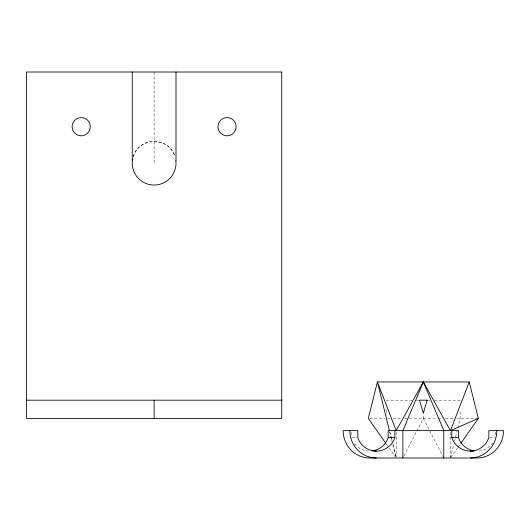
<?xml version="1.0" encoding="UTF-8"?>
<svg xmlns="http://www.w3.org/2000/svg" width="530" height="530" viewBox="0 0 530 530"><rect width="100%" height="100%" fill="white"/><g stroke="black" fill="none" stroke-linecap="round" stroke-linejoin="round"><path stroke-width="0.4" stroke-dasharray="2.65 1.99" d="M450.467 457.986L453.746 444.531M454.521 441.364L457.609 428.704M457.801 427.909L460.119 418.408L460.119 409.69M133.302 156.754C138.27 136.687 169.964 136.687 174.94 156.754M404.019 455.787L423.331 418.408L423.331 413.91M450.937 457.317L457.556 447.923M458.026 447.254L460.391 443.901M412.168 400.183L386.536 400.183L386.536 402.555M416.302 400.183L419.502 400.183M427.153 400.183L430.36 400.183M434.487 400.183L460.119 400.183L460.119 402.555M369.894 418.408L384.952 418.408M387.357 418.408L389.808 418.408M393.081 418.408L401.256 418.408M404.522 418.408L408.61 418.408M409.432 418.408L437.23 418.408M438.045 418.408L442.133 418.408M445.405 418.408L453.581 418.408M456.853 418.408L477.557 418.408M351.887 437.475L357.087 437.475M489.574 437.475L494.775 437.475M386.264 443.901L388.629 447.254M389.1 447.923L395.718 457.317M423.331 418.408L443.398 457.251M389.669 431.572L391.253 437.979M391.451 438.774L392.041 441.179M392.836 444.378L395.996 457.185L392.909 444.531M389.822 431.864L392.134 441.364M495.517 432.155L495.517 435.196M450.467 432.248L450.467 457.185M396.195 432.248L396.195 457.185M386.536 409.69L386.536 414.447M351.138 432.155L351.138 435.196M154.117 72.014L154.117 163.174M133.215 156.728A21.876 21.876 0 0 1 174.774 155.952M368.94 451.076A20.451 19.829 90 0 1 353.715 442.782M492.94 442.782A20.451 19.829 -90 0 1 477.722 451.076"/><path stroke-width="0.79" d="M389.477 430.771L377.42 381.951L396.195 430.638L423.331 381.951L450.467 430.638L469.235 381.951L377.42 381.951L368.304 418.408L385.794 443.232M474.767 450.964A20.451 19.829 -90 0 1 459.808 440.867L458.45 437.475L458.45 430.638L388.212 430.638L388.212 437.475L386.847 440.867A20.451 19.829 -90 0 1 371.894 450.964M394.896 430.638L394.896 437.475L393.538 440.867A20.451 19.829 90 0 1 359.188 440.867L357.829 437.475L357.829 430.638L343.162 430.638A27.348 26.513 90 0 0 369.675 457.986L476.987 457.986A27.348 26.513 90 0 0 503.5 430.638L488.832 430.638L488.832 437.475L487.467 440.867A20.451 19.829 -90 0 1 470.296 451.09A20.451 19.829 90 0 1 453.124 440.867L451.759 437.475L451.759 430.638M460.861 443.232L478.351 418.408L469.235 381.951M450.467 430.638L478.351 418.408M26.5 400.183L281.741 400.183M388.212 437.475L394.896 437.475M451.759 437.475L458.45 437.475M374.134 451.09L376.366 451.09M470.296 451.09L473.27 451.09M443.776 457.986L443.776 430.638L423.331 381.951L402.88 430.638L402.88 457.986M176 72.014L176 160.689M154.117 400.183L154.117 418.408M132.242 72.014L132.242 160.689M175.861 160.722A21.876 21.876 0 0 1 153.296 185.036A21.876 21.876 0 0 1 132.626 159.099M376.366 457.986A27.348 26.513 90 0 1 349.846 430.638M496.809 430.638A27.348 26.513 -90 0 1 470.296 457.986M427.153 400.183L423.331 413.161L419.502 400.183L427.153 400.183M281.741 72.014L26.5 72.014L26.5 418.408L281.741 418.408L281.741 72.014M76.638 134.6A9.116 9.116 0 0 0 90.312 126.71A9.116 9.116 0 0 0 76.638 118.813A9.116 9.116 0 0 0 76.638 134.6M222.487 134.6A9.116 9.116 0 0 0 236.161 126.71A9.116 9.116 0 0 0 222.487 118.813A9.116 9.116 0 0 0 222.487 134.6"/></g></svg>
